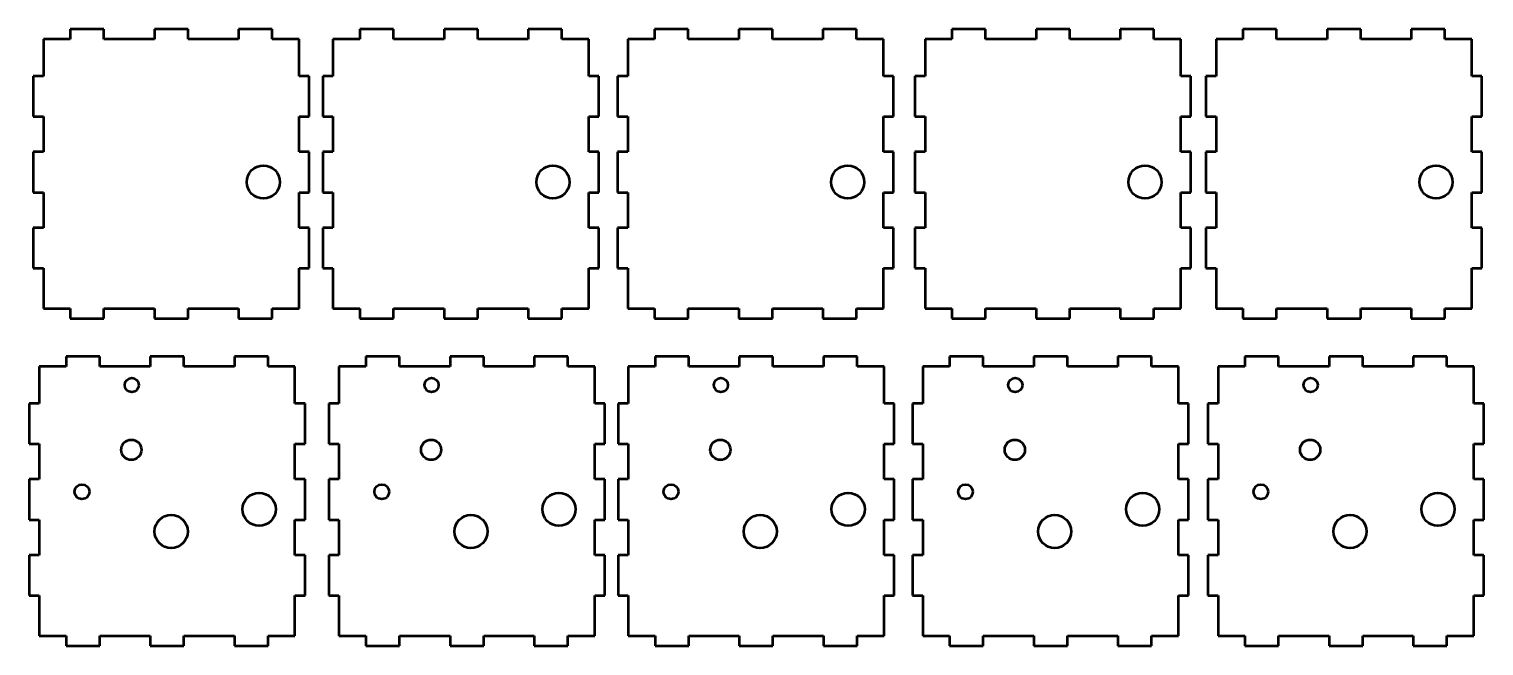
# Model space of a CAD drawing. Header units: millimetres. Extents: x 20 to 825, y 19 to 524.
# Drawn here: x 392.4 to 824.6, y 340.9 to 524.2 of the extents above; entities that cross this region are included whole.
import ezdxf

# ---------------------------------------------------------------- set-up
doc = ezdxf.new("R2010")
doc.units = ezdxf.units.MM
doc.layers.add('Visible (ANSI)', color=7, linetype='Continuous', lineweight=50)

msp = doc.modelspace()

# ---------------------------------------------------------------- linework, layer by layer
at = {"layer": 'Visible (ANSI)'}
for p, q in [((414.62, 524.17), (404.62, 524.17)), ((404.62, 524.17), (404.62, 521.17)), ((414.62, 521.17), (414.62, 524.17)), ((439.62, 524.17), (429.62, 524.17)), ((429.62, 524.17), (429.62, 521.17)), ((439.62, 521.17), (439.62, 524.17)), ((464.62, 524.17), (454.62, 524.17)), ((454.62, 524.17), (454.62, 521.17)), ((464.62, 521.17), (464.62, 524.17)), ((500.66, 524.17), (490.66, 524.17)), ((490.66, 524.17), (490.66, 521.17)), ((500.66, 521.17), (500.66, 524.17)), ((525.66, 524.17), (515.66, 524.17)), ((515.66, 524.17), (515.66, 521.17)), ((525.66, 521.17), (525.66, 524.17)), ((550.66, 524.17), (540.66, 524.17)), ((540.66, 524.17), (540.66, 521.17)), ((550.66, 521.17), (550.66, 524.17)), ((588.24, 524.17), (578.24, 524.17)), ((578.24, 524.17), (578.24, 521.17)), ((588.24, 521.17), (588.24, 524.17)), ((613.24, 524.17), (603.24, 524.17)), ((603.24, 524.17), (603.24, 521.17)), ((613.24, 521.17), (613.24, 524.17)), ((638.24, 524.17), (628.24, 524.17)), ((628.24, 524.17), (628.24, 521.17)), ((638.24, 521.17), (638.24, 524.17)), ((676.59, 524.17), (666.59, 524.17)), ((666.59, 524.17), (666.59, 521.17)), ((676.59, 521.17), (676.59, 524.17)), ((701.59, 524.17), (691.59, 524.17)), ((691.59, 524.17), (691.59, 521.17)), ((701.59, 521.17), (701.59, 524.17)), ((726.59, 524.17), (716.59, 524.17)), ((716.59, 524.17), (716.59, 521.17)), ((726.59, 521.17), (726.59, 524.17)), ((763.06, 524.17), (753.06, 524.17)), ((753.06, 524.17), (753.06, 521.17)), ((763.06, 521.17), (763.06, 524.17)), ((788.06, 524.17), (778.06, 524.17)), ((778.06, 524.17), (778.06, 521.17)), ((788.06, 521.17), (788.06, 524.17)), ((813.06, 524.17), (803.06, 524.17)), ((803.06, 524.17), (803.06, 521.17)), ((813.06, 521.17), (813.06, 524.17)), ((404.62, 521.17), (396.62, 521.17)), ((396.62, 521.17), (396.62, 510.17)), ((429.62, 521.17), (414.62, 521.17)), ((454.62, 521.17), (439.62, 521.17)), ((472.62, 521.17), (464.62, 521.17)), ((472.62, 510.17), (472.62, 521.17)), ((490.66, 521.17), (482.66, 521.17)), ((482.66, 521.17), (482.66, 510.17)), ((515.66, 521.17), (500.66, 521.17)), ((540.66, 521.17), (525.66, 521.17)), ((558.66, 521.17), (550.66, 521.17)), ((558.66, 510.17), (558.66, 521.17)), ((578.24, 521.17), (570.24, 521.17)), ((570.24, 521.17), (570.24, 510.17)), ((603.24, 521.17), (588.24, 521.17)), ((628.24, 521.17), (613.24, 521.17)), ((646.24, 521.17), (638.24, 521.17)), ((646.24, 510.17), (646.24, 521.17)), ((666.59, 521.17), (658.59, 521.17)), ((658.59, 521.17), (658.59, 510.17)), ((691.59, 521.17), (676.59, 521.17)), ((716.59, 521.17), (701.59, 521.17)), ((734.59, 521.17), (726.59, 521.17)), ((734.59, 510.17), (734.59, 521.17)), ((753.06, 521.17), (745.06, 521.17)), ((745.06, 521.17), (745.06, 510.17)), ((778.06, 521.17), (763.06, 521.17)), ((803.06, 521.17), (788.06, 521.17)), ((821.06, 521.17), (813.06, 521.17)), ((821.06, 510.17), (821.06, 521.17)), ((396.62, 510.17), (393.62, 510.17)), ((393.62, 510.17), (393.62, 498.17)), ((475.62, 510.17), (472.62, 510.17)), ((475.62, 498.17), (475.62, 510.17)), ((482.66, 510.17), (479.66, 510.17)), ((479.66, 510.17), (479.66, 498.17)), ((561.66, 510.17), (558.66, 510.17)), ((561.66, 498.17), (561.66, 510.17)), ((570.24, 510.17), (567.24, 510.17)), ((567.24, 510.17), (567.24, 498.17)), ((649.24, 510.17), (646.24, 510.17)), ((649.24, 498.17), (649.24, 510.17)), ((658.59, 510.17), (655.59, 510.17)), ((655.59, 510.17), (655.59, 498.17)), ((737.59, 510.17), (734.59, 510.17)), ((737.59, 498.17), (737.59, 510.17)), ((745.06, 510.17), (742.06, 510.17)), ((742.06, 510.17), (742.06, 498.17)), ((824.06, 510.17), (821.06, 510.17)), ((824.06, 498.17), (824.06, 510.17)), ((393.62, 498.17), (396.62, 498.17)), ((396.62, 498.17), (396.62, 487.67)), ((472.62, 487.67), (472.62, 498.17)), ((472.62, 498.17), (475.62, 498.17)), ((479.66, 498.17), (482.66, 498.17)), ((482.66, 498.17), (482.66, 487.67)), ((558.66, 487.67), (558.66, 498.17)), ((558.66, 498.17), (561.66, 498.17)), ((567.24, 498.17), (570.24, 498.17)), ((570.24, 498.17), (570.24, 487.67)), ((646.24, 487.67), (646.24, 498.17)), ((646.24, 498.17), (649.24, 498.17)), ((655.59, 498.17), (658.59, 498.17)), ((658.59, 498.17), (658.59, 487.67)), ((734.59, 487.67), (734.59, 498.17)), ((734.59, 498.17), (737.59, 498.17)), ((742.06, 498.17), (745.06, 498.17)), ((745.06, 498.17), (745.06, 487.67)), ((821.06, 487.67), (821.06, 498.17)), ((821.06, 498.17), (824.06, 498.17)), ((396.62, 487.67), (393.62, 487.67)), ((393.62, 487.67), (393.62, 475.67)), ((475.62, 487.67), (472.62, 487.67)), ((475.62, 475.67), (475.62, 487.67)), ((482.66, 487.67), (479.66, 487.67)), ((479.66, 487.67), (479.66, 475.67)), ((561.66, 487.67), (558.66, 487.67)), ((561.66, 475.67), (561.66, 487.67)), ((570.24, 487.67), (567.24, 487.67)), ((567.24, 487.67), (567.24, 475.67)), ((649.24, 487.67), (646.24, 487.67)), ((649.24, 475.67), (649.24, 487.67)), ((658.59, 487.67), (655.59, 487.67)), ((655.59, 487.67), (655.59, 475.67)), ((737.59, 487.67), (734.59, 487.67)), ((737.59, 475.67), (737.59, 487.67)), ((745.06, 487.67), (742.06, 487.67)), ((742.06, 487.67), (742.06, 475.67)), ((824.06, 487.67), (821.06, 487.67)), ((824.06, 475.67), (824.06, 487.67)), ((393.62, 475.67), (396.62, 475.67)), ((396.62, 475.67), (396.62, 465.17)), ((472.62, 465.17), (472.62, 475.67)), ((472.62, 475.67), (475.62, 475.67)), ((479.66, 475.67), (482.66, 475.67)), ((482.66, 475.67), (482.66, 465.17)), ((558.66, 465.17), (558.66, 475.67)), ((558.66, 475.67), (561.66, 475.67)), ((567.24, 475.67), (570.24, 475.67)), ((570.24, 475.67), (570.24, 465.17)), ((646.24, 465.17), (646.24, 475.67)), ((646.24, 475.67), (649.24, 475.67)), ((655.59, 475.67), (658.59, 475.67)), ((658.59, 475.67), (658.59, 465.17)), ((734.59, 465.17), (734.59, 475.67)), ((734.59, 475.67), (737.59, 475.67)), ((742.06, 475.67), (745.06, 475.67)), ((745.06, 475.67), (745.06, 465.17)), ((821.06, 465.17), (821.06, 475.67)), ((821.06, 475.67), (824.06, 475.67)), ((396.62, 465.17), (393.62, 465.17)), ((393.62, 465.17), (393.62, 453.17)), ((475.62, 465.17), (472.62, 465.17)), ((475.62, 453.17), (475.62, 465.17)), ((482.66, 465.17), (479.66, 465.17)), ((479.66, 465.17), (479.66, 453.17)), ((561.66, 465.17), (558.66, 465.17)), ((561.66, 453.17), (561.66, 465.17)), ((570.24, 465.17), (567.24, 465.17)), ((567.24, 465.17), (567.24, 453.17)), ((649.24, 465.17), (646.24, 465.17)), ((649.24, 453.17), (649.24, 465.17)), ((658.59, 465.17), (655.59, 465.17)), ((655.59, 465.17), (655.59, 453.17)), ((737.59, 465.17), (734.59, 465.17)), ((737.59, 453.17), (737.59, 465.17)), ((745.06, 465.17), (742.06, 465.17)), ((742.06, 465.17), (742.06, 453.17)), ((824.06, 465.17), (821.06, 465.17)), ((824.06, 453.17), (824.06, 465.17)), ((393.62, 453.17), (396.62, 453.17)), ((396.62, 453.17), (396.62, 441.17)), ((472.62, 441.17), (472.62, 453.17)), ((472.62, 453.17), (475.62, 453.17)), ((479.66, 453.17), (482.66, 453.17)), ((482.66, 453.17), (482.66, 441.17)), ((558.66, 441.17), (558.66, 453.17)), ((558.66, 453.17), (561.66, 453.17)), ((567.24, 453.17), (570.24, 453.17)), ((570.24, 453.17), (570.24, 441.17)), ((646.24, 441.17), (646.24, 453.17)), ((646.24, 453.17), (649.24, 453.17)), ((655.59, 453.17), (658.59, 453.17)), ((658.59, 453.17), (658.59, 441.17)), ((734.59, 441.17), (734.59, 453.17)), ((734.59, 453.17), (737.59, 453.17)), ((742.06, 453.17), (745.06, 453.17)), ((745.06, 453.17), (745.06, 441.17)), ((821.06, 441.17), (821.06, 453.17)), ((821.06, 453.17), (824.06, 453.17)), ((396.62, 441.17), (404.62, 441.17)), ((404.62, 441.17), (404.62, 438.17)), ((414.62, 438.17), (414.62, 441.17)), ((414.62, 441.17), (429.62, 441.17)), ((429.62, 441.17), (429.62, 438.17)), ((439.62, 438.17), (439.62, 441.17)), ((439.62, 441.17), (454.62, 441.17)), ((454.62, 441.17), (454.62, 438.17)), ((464.62, 438.17), (464.62, 441.17)), ((464.62, 441.17), (472.62, 441.17)), ((482.66, 441.17), (490.66, 441.17)), ((490.66, 441.17), (490.66, 438.17)), ((500.66, 438.17), (500.66, 441.17)), ((500.66, 441.17), (515.66, 441.17)), ((515.66, 441.17), (515.66, 438.17)), ((525.66, 438.17), (525.66, 441.17)), ((525.66, 441.17), (540.66, 441.17)), ((540.66, 441.17), (540.66, 438.17)), ((550.66, 438.17), (550.66, 441.17)), ((550.66, 441.17), (558.66, 441.17)), ((570.24, 441.17), (578.24, 441.17)), ((578.24, 441.17), (578.24, 438.17)), ((588.24, 438.17), (588.24, 441.17)), ((588.24, 441.17), (603.24, 441.17)), ((603.24, 441.17), (603.24, 438.17)), ((613.24, 438.17), (613.24, 441.17)), ((613.24, 441.17), (628.24, 441.17)), ((628.24, 441.17), (628.24, 438.17)), ((638.24, 438.17), (638.24, 441.17)), ((638.24, 441.17), (646.24, 441.17)), ((658.59, 441.17), (666.59, 441.17)), ((666.59, 441.17), (666.59, 438.17)), ((676.59, 438.17), (676.59, 441.17)), ((676.59, 441.17), (691.59, 441.17)), ((691.59, 441.17), (691.59, 438.17)), ((701.59, 438.17), (701.59, 441.17)), ((701.59, 441.17), (716.59, 441.17)), ((716.59, 441.17), (716.59, 438.17)), ((726.59, 438.17), (726.59, 441.17)), ((726.59, 441.17), (734.59, 441.17)), ((745.06, 441.17), (753.06, 441.17)), ((753.06, 441.17), (753.06, 438.17)), ((763.06, 438.17), (763.06, 441.17)), ((763.06, 441.17), (778.06, 441.17)), ((778.06, 441.17), (778.06, 438.17)), ((788.06, 438.17), (788.06, 441.17)), ((788.06, 441.17), (803.06, 441.17)), ((803.06, 441.17), (803.06, 438.17)), ((813.06, 438.17), (813.06, 441.17)), ((813.06, 441.17), (821.06, 441.17)), ((404.62, 438.17), (414.62, 438.17)), ((429.62, 438.17), (439.62, 438.17)), ((454.62, 438.17), (464.62, 438.17)), ((490.66, 438.17), (500.66, 438.17)), ((515.66, 438.17), (525.66, 438.17)), ((540.66, 438.17), (550.66, 438.17)), ((578.24, 438.17), (588.24, 438.17)), ((603.24, 438.17), (613.24, 438.17)), ((628.24, 438.17), (638.24, 438.17)), ((666.59, 438.17), (676.59, 438.17)), ((691.59, 438.17), (701.59, 438.17)), ((716.59, 438.17), (726.59, 438.17)), ((753.06, 438.17), (763.06, 438.17)), ((778.06, 438.17), (788.06, 438.17)), ((803.06, 438.17), (813.06, 438.17)), ((395.37, 423.94), (395.37, 412.94)), ((403.37, 423.94), (395.37, 423.94)), ((403.37, 426.94), (403.37, 423.94)), ((413.37, 426.94), (403.37, 426.94)), ((413.37, 423.94), (413.37, 426.94)), ((428.37, 423.94), (413.37, 423.94)), ((428.37, 426.94), (428.37, 423.94)), ((438.37, 426.94), (428.37, 426.94)), ((438.37, 423.94), (438.37, 426.94)), ((453.37, 423.94), (438.37, 423.94)), ((453.37, 426.94), (453.37, 423.94)), ((463.37, 426.94), (453.37, 426.94)), ((463.37, 423.94), (463.37, 426.94)), ((471.37, 423.94), (463.37, 423.94)), ((471.37, 412.94), (471.37, 423.94)), ((484.45, 423.94), (484.45, 412.94)), ((492.45, 423.94), (484.45, 423.94)), ((492.45, 426.94), (492.45, 423.94)), ((502.45, 426.94), (492.45, 426.94)), ((502.45, 423.94), (502.45, 426.94)), ((517.45, 423.94), (502.45, 423.94)), ((517.45, 426.94), (517.45, 423.94)), ((527.45, 426.94), (517.45, 426.94)), ((527.45, 423.94), (527.45, 426.94)), ((542.45, 423.94), (527.45, 423.94)), ((542.45, 426.94), (542.45, 423.94)), ((552.45, 426.94), (542.45, 426.94)), ((552.45, 423.94), (552.45, 426.94)), ((560.45, 423.94), (552.45, 423.94)), ((560.45, 412.94), (560.45, 423.94)), ((570.4, 423.94), (570.4, 412.94)), ((578.4, 423.94), (570.4, 423.94)), ((578.4, 426.94), (578.4, 423.94)), ((588.4, 426.94), (578.4, 426.94)), ((588.4, 423.94), (588.4, 426.94)), ((603.4, 423.94), (588.4, 423.94)), ((603.4, 426.94), (603.4, 423.94)), ((613.4, 426.94), (603.4, 426.94)), ((613.4, 423.94), (613.4, 426.94)), ((628.4, 423.94), (613.4, 423.94)), ((628.4, 426.94), (628.4, 423.94)), ((638.4, 426.94), (628.4, 426.94)), ((638.4, 423.94), (638.4, 426.94)), ((646.4, 423.94), (638.4, 423.94)), ((646.4, 412.94), (646.4, 423.94)), ((657.89, 423.94), (657.89, 412.94)), ((665.89, 423.94), (657.89, 423.94)), ((665.89, 426.94), (665.89, 423.94)), ((675.89, 426.94), (665.89, 426.94)), ((675.89, 423.94), (675.89, 426.94)), ((690.89, 423.94), (675.89, 423.94)), ((690.89, 426.94), (690.89, 423.94)), ((700.89, 426.94), (690.89, 426.94)), ((700.89, 423.94), (700.89, 426.94)), ((715.89, 423.94), (700.89, 423.94)), ((715.89, 426.94), (715.89, 423.94)), ((725.89, 426.94), (715.89, 426.94)), ((725.89, 423.94), (725.89, 426.94)), ((733.89, 423.94), (725.89, 423.94)), ((733.89, 412.94), (733.89, 423.94)), ((745.64, 423.94), (745.64, 412.94)), ((753.64, 423.94), (745.64, 423.94)), ((753.64, 426.94), (753.64, 423.94)), ((763.64, 426.94), (753.64, 426.94)), ((763.64, 423.94), (763.64, 426.94)), ((778.64, 423.94), (763.64, 423.94)), ((778.64, 426.94), (778.64, 423.94)), ((788.64, 426.94), (778.64, 426.94)), ((788.64, 423.94), (788.64, 426.94)), ((803.64, 423.94), (788.64, 423.94)), ((803.64, 426.94), (803.64, 423.94)), ((813.64, 426.94), (803.64, 426.94)), ((813.64, 423.94), (813.64, 426.94)), ((821.64, 423.94), (813.64, 423.94)), ((821.64, 412.94), (821.64, 423.94)), ((392.37, 412.94), (392.37, 400.94)), ((395.37, 412.94), (392.37, 412.94)), ((474.37, 412.94), (471.37, 412.94)), ((474.37, 400.94), (474.37, 412.94)), ((481.45, 412.94), (481.45, 400.94)), ((484.45, 412.94), (481.45, 412.94)), ((563.45, 412.94), (560.45, 412.94)), ((563.45, 400.94), (563.45, 412.94)), ((567.4, 412.94), (567.4, 400.94)), ((570.4, 412.94), (567.4, 412.94)), ((649.4, 412.94), (646.4, 412.94)), ((649.4, 400.94), (649.4, 412.94)), ((654.89, 412.94), (654.89, 400.94)), ((657.89, 412.94), (654.89, 412.94)), ((736.89, 412.94), (733.89, 412.94)), ((736.89, 400.94), (736.89, 412.94)), ((742.64, 412.94), (742.64, 400.94)), ((745.64, 412.94), (742.64, 412.94)), ((824.64, 412.94), (821.64, 412.94)), ((824.64, 400.94), (824.64, 412.94)), ((392.37, 400.94), (395.37, 400.94)), ((395.37, 400.94), (395.37, 390.44)), ((471.37, 400.94), (474.37, 400.94)), ((471.37, 390.44), (471.37, 400.94)), ((481.45, 400.94), (484.45, 400.94)), ((484.45, 400.94), (484.45, 390.44)), ((560.45, 400.94), (563.45, 400.94)), ((560.45, 390.44), (560.45, 400.94)), ((567.4, 400.94), (570.4, 400.94)), ((570.4, 400.94), (570.4, 390.44)), ((646.4, 400.94), (649.4, 400.94)), ((646.4, 390.44), (646.4, 400.94)), ((654.89, 400.94), (657.89, 400.94)), ((657.89, 400.94), (657.89, 390.44)), ((733.89, 400.94), (736.89, 400.94)), ((733.89, 390.44), (733.89, 400.94)), ((742.64, 400.94), (745.64, 400.94)), ((745.64, 400.94), (745.64, 390.44)), ((821.64, 400.94), (824.64, 400.94)), ((821.64, 390.44), (821.64, 400.94)), ((392.37, 390.44), (392.37, 378.44)), ((395.37, 390.44), (392.37, 390.44)), ((474.37, 390.44), (471.37, 390.44)), ((474.37, 378.44), (474.37, 390.44)), ((481.45, 390.44), (481.45, 378.44)), ((484.45, 390.44), (481.45, 390.44)), ((563.45, 390.44), (560.45, 390.44)), ((563.45, 378.44), (563.45, 390.44)), ((567.4, 390.44), (567.4, 378.44)), ((570.4, 390.44), (567.4, 390.44)), ((649.4, 390.44), (646.4, 390.44)), ((649.4, 378.44), (649.4, 390.44)), ((654.89, 390.44), (654.89, 378.44)), ((657.89, 390.44), (654.89, 390.44)), ((736.89, 390.44), (733.89, 390.44)), ((736.89, 378.44), (736.89, 390.44)), ((742.64, 390.44), (742.64, 378.44)), ((745.64, 390.44), (742.64, 390.44)), ((824.64, 390.44), (821.64, 390.44)), ((824.64, 378.44), (824.64, 390.44)), ((392.37, 378.44), (395.37, 378.44)), ((395.37, 378.44), (395.37, 367.94)), ((471.37, 378.44), (474.37, 378.44)), ((471.37, 367.94), (471.37, 378.44)), ((481.45, 378.44), (484.45, 378.44)), ((484.45, 378.44), (484.45, 367.94)), ((560.45, 378.44), (563.45, 378.44)), ((560.45, 367.94), (560.45, 378.44)), ((567.4, 378.44), (570.4, 378.44)), ((570.4, 378.44), (570.4, 367.94)), ((646.4, 378.44), (649.4, 378.44)), ((646.4, 367.94), (646.4, 378.44)), ((654.89, 378.44), (657.89, 378.44)), ((657.89, 378.44), (657.89, 367.94)), ((733.89, 378.44), (736.89, 378.44)), ((733.89, 367.94), (733.89, 378.44)), ((742.64, 378.44), (745.64, 378.44)), ((745.64, 378.44), (745.64, 367.94)), ((821.64, 378.44), (824.64, 378.44)), ((821.64, 367.94), (821.64, 378.44)), ((392.37, 367.94), (392.37, 355.94)), ((395.37, 367.94), (392.37, 367.94)), ((474.37, 367.94), (471.37, 367.94)), ((474.37, 355.94), (474.37, 367.94)), ((481.45, 367.94), (481.45, 355.94)), ((484.45, 367.94), (481.45, 367.94)), ((563.45, 367.94), (560.45, 367.94)), ((563.45, 355.94), (563.45, 367.94)), ((567.4, 367.94), (567.4, 355.94)), ((570.4, 367.94), (567.4, 367.94)), ((649.4, 367.94), (646.4, 367.94)), ((649.4, 355.94), (649.4, 367.94)), ((654.89, 367.94), (654.89, 355.94)), ((657.89, 367.94), (654.89, 367.94)), ((736.89, 367.94), (733.89, 367.94)), ((736.89, 355.94), (736.89, 367.94)), ((742.64, 367.94), (742.64, 355.94)), ((745.64, 367.94), (742.64, 367.94)), ((824.64, 367.94), (821.64, 367.94)), ((824.64, 355.94), (824.64, 367.94)), ((392.37, 355.94), (395.37, 355.94)), ((395.37, 355.94), (395.37, 343.94)), ((471.37, 355.94), (474.37, 355.94)), ((471.37, 343.94), (471.37, 355.94)), ((481.45, 355.94), (484.45, 355.94)), ((484.45, 355.94), (484.45, 343.94)), ((560.45, 355.94), (563.45, 355.94)), ((560.45, 343.94), (560.45, 355.94)), ((567.4, 355.94), (570.4, 355.94)), ((570.4, 355.94), (570.4, 343.94)), ((646.4, 355.94), (649.4, 355.94)), ((646.4, 343.94), (646.4, 355.94)), ((654.89, 355.94), (657.89, 355.94)), ((657.89, 355.94), (657.89, 343.94)), ((733.89, 355.94), (736.89, 355.94)), ((733.89, 343.94), (733.89, 355.94)), ((742.64, 355.94), (745.64, 355.94)), ((745.64, 355.94), (745.64, 343.94)), ((821.64, 355.94), (824.64, 355.94)), ((821.64, 343.94), (821.64, 355.94)), ((395.37, 343.94), (403.37, 343.94)), ((403.37, 343.94), (403.37, 340.94)), ((413.37, 343.94), (428.37, 343.94)), ((413.37, 340.94), (413.37, 343.94)), ((428.37, 343.94), (428.37, 340.94)), ((438.37, 343.94), (453.37, 343.94)), ((438.37, 340.94), (438.37, 343.94)), ((453.37, 343.94), (453.37, 340.94)), ((463.37, 343.94), (471.37, 343.94)), ((463.37, 340.94), (463.37, 343.94)), ((484.45, 343.94), (492.45, 343.94)), ((492.45, 343.94), (492.45, 340.94)), ((502.45, 343.94), (517.45, 343.94)), ((502.45, 340.94), (502.45, 343.94)), ((517.45, 343.94), (517.45, 340.94)), ((527.45, 343.94), (542.45, 343.94)), ((527.45, 340.94), (527.45, 343.94)), ((542.45, 343.94), (542.45, 340.94)), ((552.45, 343.94), (560.45, 343.94)), ((552.45, 340.94), (552.45, 343.94)), ((570.4, 343.94), (578.4, 343.94)), ((578.4, 343.94), (578.4, 340.94)), ((588.4, 343.94), (603.4, 343.94)), ((588.4, 340.94), (588.4, 343.94)), ((603.4, 343.94), (603.4, 340.94)), ((613.4, 343.94), (628.4, 343.94)), ((613.4, 340.94), (613.4, 343.94)), ((628.4, 343.94), (628.4, 340.94)), ((638.4, 343.94), (646.4, 343.94)), ((638.4, 340.94), (638.4, 343.94)), ((657.89, 343.94), (665.89, 343.94)), ((665.89, 343.94), (665.89, 340.94)), ((675.89, 343.94), (690.89, 343.94)), ((675.89, 340.94), (675.89, 343.94)), ((690.89, 343.94), (690.89, 340.94)), ((700.89, 343.94), (715.89, 343.94)), ((700.89, 340.94), (700.89, 343.94)), ((715.89, 343.94), (715.89, 340.94)), ((725.89, 343.94), (733.89, 343.94)), ((725.89, 340.94), (725.89, 343.94)), ((745.64, 343.94), (753.64, 343.94)), ((753.64, 343.94), (753.64, 340.94)), ((763.64, 343.94), (778.64, 343.94)), ((763.64, 340.94), (763.64, 343.94)), ((778.64, 343.94), (778.64, 340.94)), ((788.64, 343.94), (803.64, 343.94)), ((788.64, 340.94), (788.64, 343.94)), ((803.64, 343.94), (803.64, 340.94)), ((813.64, 343.94), (821.64, 343.94)), ((813.64, 340.94), (813.64, 343.94)), ((403.37, 340.94), (413.37, 340.94)), ((428.37, 340.94), (438.37, 340.94)), ((453.37, 340.94), (463.37, 340.94)), ((492.45, 340.94), (502.45, 340.94)), ((517.45, 340.94), (527.45, 340.94)), ((542.45, 340.94), (552.45, 340.94)), ((578.4, 340.94), (588.4, 340.94)), ((603.4, 340.94), (613.4, 340.94)), ((628.4, 340.94), (638.4, 340.94)), ((665.89, 340.94), (675.89, 340.94)), ((690.89, 340.94), (700.89, 340.94)), ((715.89, 340.94), (725.89, 340.94)), ((753.64, 340.94), (763.64, 340.94)), ((778.64, 340.94), (788.64, 340.94)), ((803.64, 340.94), (813.64, 340.94))]:
    msp.add_line(p, q, dxfattribs=at)
for centre, radius in [((461.98, 478.75), 4.92), ((548.02, 478.75), 4.92), ((635.6, 478.75), 4.92), ((723.95, 478.75), 4.92), ((810.42, 478.75), 4.92), ((422.89, 418.44), 2.1), ((511.96, 418.44), 2.1), ((597.92, 418.44), 2.1), ((685.4, 418.44), 2.1), ((773.16, 418.44), 2.1), ((422.74, 399.2), 3), ((511.82, 399.2), 3), ((597.77, 399.2), 3), ((685.25, 399.2), 3), ((773.01, 399.2), 3), ((408.09, 386.73), 2.2), ((460.73, 381.52), 4.92), ((497.17, 386.73), 2.2), ((549.81, 381.52), 4.92), ((583.12, 386.73), 2.2), ((635.76, 381.52), 4.92), ((670.61, 386.73), 2.2), ((723.25, 381.52), 4.92), ((758.36, 386.73), 2.2), ((811, 381.52), 4.92), ((434.59, 374.94), 4.92), ((523.67, 374.94), 4.92), ((609.62, 374.94), 4.92), ((697.11, 374.94), 4.92), ((784.86, 374.94), 4.92)]:
    msp.add_circle(centre, radius, dxfattribs=at)

doc.saveas('drawing.dxf')
